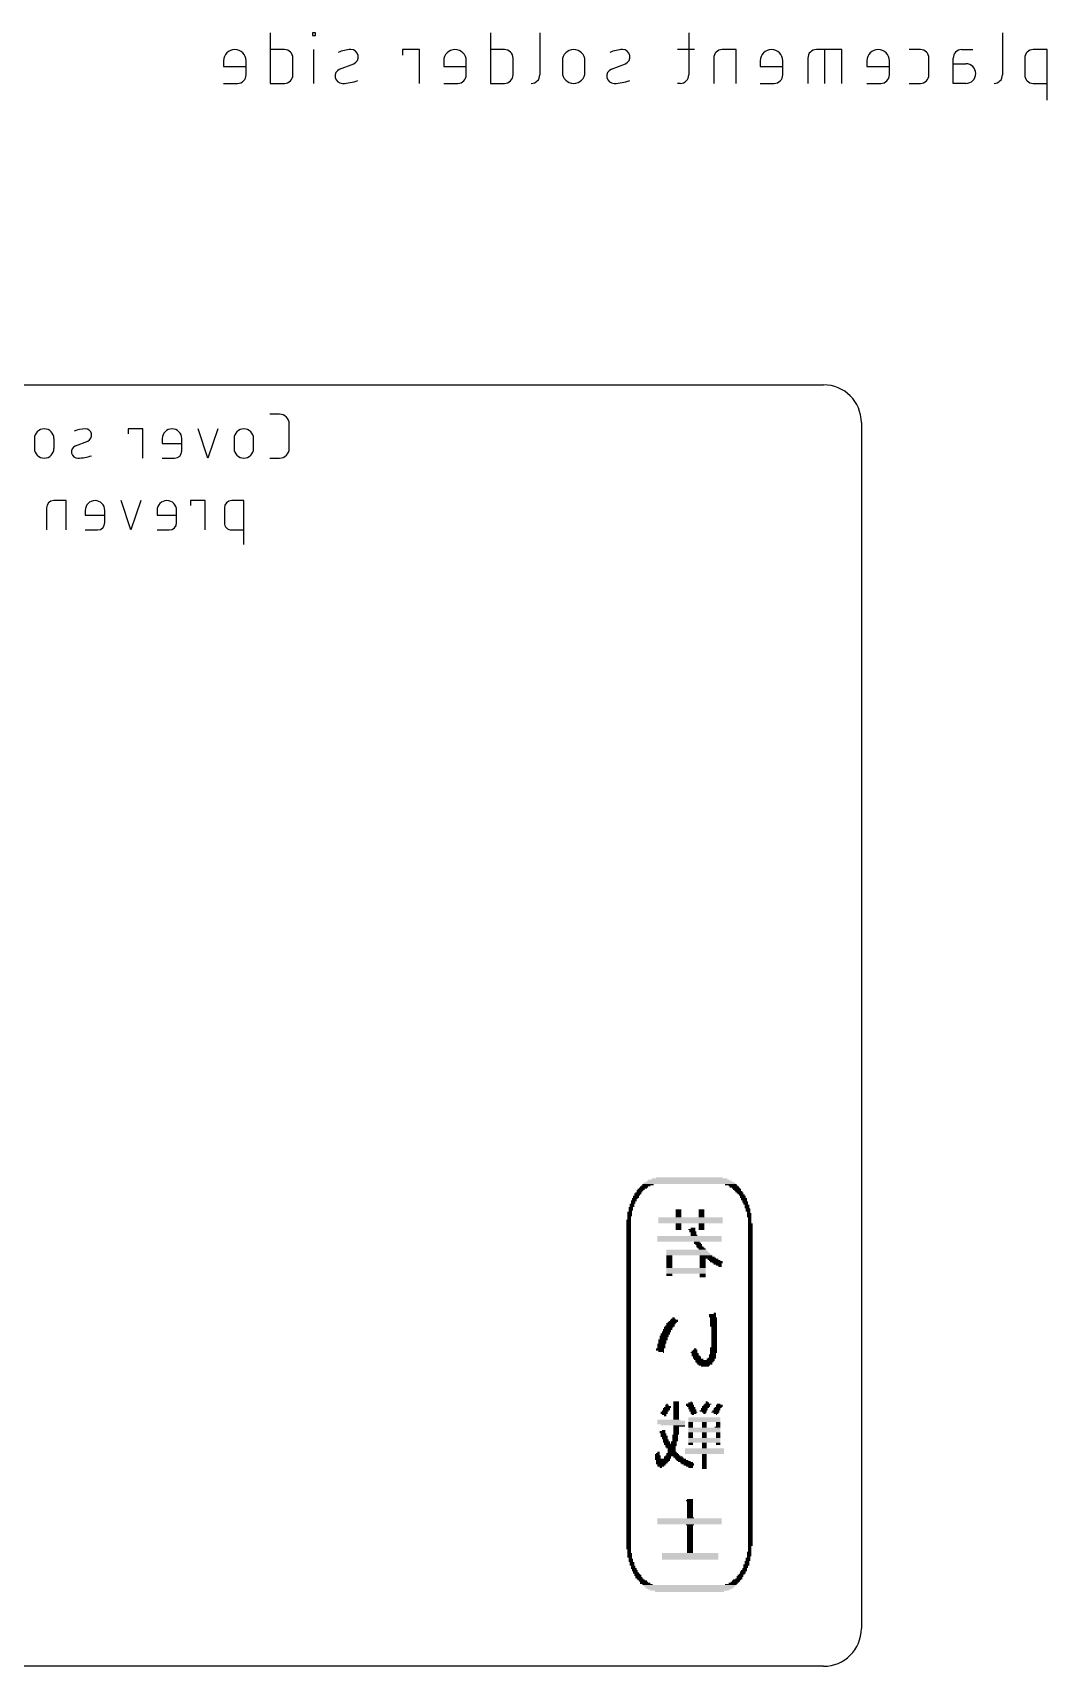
# Model space of a CAD drawing. Extents: x 0 to 52.9, y 0 to 43.3.
# Drawn here: x 26.02 to 52.93, y 0 to 43.35 of the extents above; entities that cross this region are included whole.
import ezdxf

# ---------------------------------------------------------------- set-up
doc = ezdxf.new("R2010")
doc.units = 0
doc.layers.add('20', color=30, linetype='CONTINUOUS')
doc.layers.add('22', color=253, linetype='CONTINUOUS')

# ---------------------------------------------------------------- blocks, each defined once
blk = doc.blocks.new('RECT')
blk.add_solid([(-0.5, -0.5), (0.5, -0.5), (-0.5, 0.5), (0.5, 0.5)])

msp = doc.modelspace()

# ---------------------------------------------------------------- linework, layer by layer
at = {"layer": '20'}
for p, q in [((1, 34), (47, 34)), ((48, 33), (48, 1)), ((47, 0), (1, 0))]:
    msp.add_line(p, q, dxfattribs=at)
for centre, start, end in [((47, 33), 0, 90), ((47, 1), 270, 0)]:
    msp.add_arc(centre, 1, start, end, dxfattribs=at)
at = {"layer": '22'}
for p, q in [((32.3216, 43.3451), (32.3216, 41.9989)), ((33.5165, 43.3451), (33.4417, 43.3451)), ((33.4417, 43.3451), (33.4417, 43.2703)), ((33.5165, 43.2703), (33.5165, 43.3451)), ((38.1621, 43.3451), (38.1621, 41.9989)), ((39.4699, 43.3451), (39.4699, 42.2233)), ((43.4231, 43.3451), (43.4231, 42.2233)), ((51.744, 43.3451), (51.744, 42.2233)), ((33.4417, 43.2703), (33.5165, 43.2703)), ((31.0811, 42.5972), (31.0811, 42.4476)), ((31.6794, 42.2233), (31.6794, 42.5972)), ((32.6956, 42.8964), (32.3216, 42.8964)), ((32.9199, 42.2233), (32.9199, 42.672)), ((33.4791, 41.9989), (33.4791, 42.8964)), ((34.1591, 42.3728), (34.533, 42.5224)), ((36.2781, 42.8964), (35.8294, 42.8964)), ((35.8294, 42.8964), (35.8294, 42.7468)), ((36.2781, 41.9989), (36.2781, 42.8964)), ((36.9215, 42.5972), (36.9215, 42.4476)), ((37.5198, 42.2233), (37.5198, 42.5972)), ((38.536, 42.8964), (38.1621, 42.8964)), ((38.7604, 42.2233), (38.7604, 42.672)), ((40.0699, 42.5972), (40.0699, 42.2981)), ((40.6682, 42.2981), (40.6682, 42.5972)), ((41.3684, 42.3728), (41.7423, 42.5224)), ((43.5727, 42.8964), (43.124, 42.8964)), ((44.0851, 42.672), (44.0851, 41.9989)), ((44.6835, 42.8964), (44.3095, 42.8964)), ((44.6835, 41.9989), (44.6835, 42.8964)), ((45.3171, 42.5972), (45.3171, 42.4476)), ((45.9154, 42.2233), (45.9154, 42.5972)), ((46.582, 42.672), (46.582, 41.9989)), ((47.4795, 42.8964), (46.8064, 42.8964)), ((47.0308, 41.9989), (47.0308, 42.8964)), ((47.4795, 41.9989), (47.4795, 42.8964)), ((48.1461, 42.5972), (48.1461, 42.4476)), ((48.7444, 42.2233), (48.7444, 42.5972)), ((49.5675, 42.8964), (49.2684, 42.8964)), ((49.7919, 42.2233), (49.7919, 42.672)), ((50.4361, 41.9989), (50.4361, 42.672)), ((50.4361, 42.5224), (50.7726, 42.5224)), ((50.6605, 42.8964), (50.9596, 42.8964)), ((52.3353, 42.672), (52.3353, 42.2233)), ((52.9336, 42.8964), (52.5597, 42.8964)), ((52.9336, 41.5502), (52.9336, 42.8964)), ((31.0811, 42.4476), (31.6794, 42.4476)), ((36.9215, 42.4476), (37.5198, 42.4476)), ((45.3171, 42.4476), (45.9154, 42.4476)), ((48.1461, 42.4476), (48.7444, 42.4476)), ((31.0811, 41.9989), (31.455, 41.9989)), ((32.3216, 41.9989), (32.6956, 41.9989)), ((36.9215, 41.9989), (37.2954, 41.9989)), ((38.1621, 41.9989), (38.536, 41.9989)), ((43.1988, 41.9989), (43.124, 41.9989)), ((45.3171, 41.9989), (45.6911, 41.9989)), ((48.1461, 41.9989), (48.52, 41.9989)), ((49.2684, 41.9989), (49.5675, 41.9989)), ((50.7726, 41.9989), (50.4361, 41.9989)), ((52.5597, 41.9989), (52.9336, 41.9989)), ((32.5642, 33.2234), (32.3045, 33.2234)), ((32.8238, 32.3147), (32.8238, 32.9638)), ((26.0641, 32.5743), (26.0641, 32.3147)), ((26.5834, 32.3147), (26.5834, 32.5743)), ((27.1521, 32.3796), (27.4766, 32.5094)), ((28.9389, 32.834), (28.5495, 32.834)), ((28.5495, 32.834), (28.5495, 32.7042)), ((28.9389, 32.0551), (28.9389, 32.834)), ((29.455, 32.5743), (29.455, 32.4445)), ((29.9743, 32.2498), (29.9743, 32.5743)), ((30.6671, 32.0551), (30.4075, 32.834)), ((30.9268, 32.834), (30.6671, 32.0551)), ((31.36, 32.5743), (31.36, 32.3147)), ((31.8793, 32.3147), (31.8793, 32.5743)), ((29.455, 32.4445), (29.9743, 32.4445)), ((29.455, 32.0551), (29.7795, 32.0551)), ((32.3045, 32.0551), (32.5642, 32.0551)), ((26.9034, 30.929), (26.5788, 30.929)), ((26.9034, 30.1501), (26.9034, 30.929)), ((28.6249, 30.1501), (28.3653, 30.929)), ((28.8846, 30.929), (28.6249, 30.1501)), ((30.5924, 30.929), (30.203, 30.929)), ((30.203, 30.929), (30.203, 30.7992)), ((30.5924, 30.1501), (30.5924, 30.929)), ((31.6219, 30.929), (31.2973, 30.929)), ((31.6219, 29.7606), (31.6219, 30.929)), ((26.3841, 30.7343), (26.3841, 30.1501)), ((27.4128, 30.6693), (27.4128, 30.5395)), ((27.4128, 30.5395), (27.9321, 30.5395)), ((27.9321, 30.3448), (27.9321, 30.6693)), ((29.3178, 30.6693), (29.3178, 30.5395)), ((29.3178, 30.5395), (29.8371, 30.5395)), ((29.8371, 30.3448), (29.8371, 30.6693)), ((31.1026, 30.7343), (31.1026, 30.3448)), ((27.4128, 30.1501), (27.7373, 30.1501)), ((29.3178, 30.1501), (29.6423, 30.1501)), ((31.2973, 30.1501), (31.6219, 30.1501))]:
    msp.add_line(p, q, dxfattribs=at)
for centre, radius, start, end in [((31.3802, 42.5972), 0.2992, 0, 180), ((32.6956, 42.672), 0.2244, 0, 90), ((34.4704, 42.0471), 0.8493, 90.819, 114.2391), ((34.461, 42.7025), 0.1939, 291.8014, 90.819), ((37.2206, 42.5972), 0.2992, 0, 180), ((38.536, 42.672), 0.2244, 0, 90), ((40.369, 42.5972), 0.2992, 0, 180), ((41.6797, 42.0471), 0.8493, 90.819, 114.2391), ((41.6703, 42.7025), 0.1939, 291.8014, 90.819), ((44.3095, 42.672), 0.2244, 90, 179.9992), ((45.6163, 42.5972), 0.2992, 0, 180), ((46.8064, 42.672), 0.2244, 90, 179.9992), ((48.4452, 42.5972), 0.2992, 0, 180), ((49.5675, 42.672), 0.2244, 0, 90), ((50.6605, 42.672), 0.2244, 89.9992, 180), ((50.7726, 42.2607), 0.2618, 270, 90), ((52.5597, 42.672), 0.2244, 90, 179.9992), ((31.455, 42.2233), 0.2244, 270, 0.0008), ((32.6956, 42.2233), 0.2244, 270, 0.0008), ((34.2311, 42.1928), 0.1939, 111.8014, 270.819), ((34.2157, 43.2672), 1.2684, 270.819, 289.7904), ((37.2954, 42.2233), 0.2244, 270, 0.0008), ((38.536, 42.2233), 0.2244, 270, 0.0008), ((39.2456, 42.2233), 0.2244, 270.0008, 0), ((40.369, 42.2981), 0.2992, 180, 0), ((41.4404, 42.1928), 0.1939, 111.8014, 270.819), ((41.425, 43.2672), 1.2684, 270.819, 289.7904), ((43.1988, 42.2233), 0.2244, 269.9992, 360), ((45.6911, 42.2233), 0.2244, 270, 0.0008), ((48.52, 42.2233), 0.2244, 270, 0.0008), ((49.5675, 42.2233), 0.2244, 270, 0.0008), ((51.5196, 42.2233), 0.2244, 270.0008, 0), ((52.5597, 42.2233), 0.2244, 180, 270), ((32.5642, 32.9638), 0.2596, 0, 90), ((26.3237, 32.5743), 0.2596, 0, 180), ((27.4222, 32.0969), 0.7371, 90.8181, 114.2388), ((27.4141, 32.6657), 0.1683, 291.8011, 90.8182), ((29.7146, 32.5743), 0.2596, 0, 180), ((31.6196, 32.5743), 0.2596, 0, 180), ((26.3237, 32.3147), 0.2596, 180, 0), ((27.2146, 32.2233), 0.1683, 111.8011, 270.8182), ((27.2012, 33.1558), 1.1008, 270.8181, 289.791), ((29.7795, 32.2498), 0.1947, 270, 0), ((31.6196, 32.3147), 0.2596, 180, 0), ((32.5642, 32.3147), 0.2596, 270, 0), ((26.5788, 30.7342), 0.1947, 90, 179.9982), ((27.6724, 30.6693), 0.2596, 0, 180), ((29.5774, 30.6693), 0.2596, 0, 180), ((31.2973, 30.7342), 0.1947, 90, 179.9982), ((27.7373, 30.3448), 0.1947, 270, 0), ((29.6423, 30.3448), 0.1947, 270, 0), ((31.2973, 30.3448), 0.1947, 180, 270.0009)]:
    msp.add_arc(centre, radius, start, end, dxfattribs=at)

# ---------------------------------------------------------------- block references
at = {"layer": '22', "yscale": 0.0305, "rotation": 180}
for p, xscale in [((42.0837, 12.5648), 0.1524), ((42.1294, 12.6258), 0.1829), ((42.1142, 12.5953), 0.1524), ((42.1599, 12.6563), 0.1829), ((42.2056, 12.6867), 0.2134), ((42.2361, 12.7172), 0.2134), ((42.2818, 12.7477), 0.2438), ((42.3428, 12.7782), 0.3048), ((43.44, 12.8087), 2.4384), ((43.44, 12.8391), 2.3774), ((43.44, 12.8696), 2.2555), ((43.4248, 12.9001), 2.1641), ((43.44, 12.9306), 2.0117), ((43.44, 12.9611), 1.7678), ((44.5373, 12.7782), 0.3048), ((44.5983, 12.7477), 0.2438), ((44.6288, 12.7172), 0.2438), ((44.6745, 12.6867), 0.2134), ((44.705, 12.6563), 0.2134), ((44.7202, 12.6258), 0.1829), ((44.7507, 12.5953), 0.1829), ((44.7812, 12.5648), 0.1829), ((41.8856, 12.1686), 0.1219), ((41.8856, 12.1381), 0.1219), ((41.916, 12.26), 0.1219), ((41.916, 12.2295), 0.1219), ((41.916, 12.199), 0.1219), ((41.9618, 12.3514), 0.1524), ((41.9465, 12.321), 0.1219), ((41.9465, 12.2905), 0.1219), ((41.9922, 12.4124), 0.1524), ((41.977, 12.3819), 0.1219), ((42.0227, 12.4734), 0.1524), ((42.0227, 12.4429), 0.1524), ((42.0684, 12.5343), 0.1829), ((42.0532, 12.5038), 0.1524), ((44.7964, 12.5343), 0.1524), ((44.8269, 12.5038), 0.1524), ((44.8574, 12.4734), 0.1524), ((44.8574, 12.4429), 0.1524), ((44.8879, 12.4124), 0.1524), ((44.8879, 12.3819), 0.1524), ((44.9183, 12.321), 0.1524), ((44.9031, 12.3514), 0.1219), ((44.9336, 12.2905), 0.1219), ((44.9336, 12.26), 0.1219), ((44.9641, 12.2295), 0.1219), ((44.9641, 12.199), 0.1219), ((44.9641, 12.1686), 0.1219), ((44.9945, 12.1381), 0.1219), ((41.8246, 11.8333), 0.1219), ((41.8246, 11.8028), 0.1219), ((41.8246, 11.7723), 0.1219), ((41.8246, 11.7419), 0.1219), ((41.8246, 11.7114), 0.1219), ((41.8551, 12.0467), 0.1219), ((41.8551, 12.0162), 0.1219), ((41.8551, 11.9857), 0.1219), ((41.8551, 11.9552), 0.1219), ((41.8399, 11.9247), 0.0914), ((41.8399, 11.8943), 0.0914), ((41.8399, 11.8638), 0.0914), ((41.8856, 12.1076), 0.1219), ((41.8703, 12.0771), 0.0914), ((43.4705, 11.8943), 1.7069), ((43.4705, 11.8638), 1.7069), ((43.4705, 11.8333), 1.7069), ((43.4705, 11.8028), 1.7069), ((43.4705, 11.7723), 1.7069), ((43.1505, 12.1076), 0.1524), ((43.1505, 12.0771), 0.1524), ((43.1505, 12.0467), 0.1524), ((43.1505, 12.0162), 0.1524), ((43.1505, 11.9857), 0.1524), ((43.1505, 11.9552), 0.1524), ((43.1505, 11.9247), 0.1524), ((43.1505, 11.7419), 0.1524), ((43.1505, 11.7114), 0.1524), ((43.7601, 12.1076), 0.1524), ((43.7601, 12.0771), 0.1524), ((43.7601, 12.0467), 0.1524), ((43.7601, 12.0162), 0.1524), ((43.7601, 11.9857), 0.1524), ((43.7601, 11.9552), 0.1524), ((43.7601, 11.9247), 0.1524), ((43.7601, 11.7419), 0.1524), ((43.7601, 11.7114), 0.1524), ((44.9945, 12.1076), 0.1219), ((44.9945, 12.0771), 0.1219), ((45.0098, 12.0467), 0.0914), ((45.025, 12.0162), 0.1219), ((45.025, 11.9857), 0.1219), ((45.025, 11.9552), 0.1219), ((45.025, 11.9247), 0.1219), ((45.0403, 11.8943), 0.0914), ((45.0403, 11.8638), 0.0914), ((45.0403, 11.8333), 0.0914), ((45.0403, 11.8028), 0.0914), ((45.0403, 11.7723), 0.0914), ((45.0555, 11.7419), 0.1219), ((45.0555, 11.7114), 0.1219), ((41.8246, 11.6809), 0.1219), ((41.8246, 11.6504), 0.1219), ((41.8246, 11.6199), 0.1219), ((41.8246, 11.5895), 0.1219), ((41.8246, 11.559), 0.1219), ((41.8246, 11.5285), 0.1219), ((41.8246, 11.498), 0.1219), ((41.8246, 11.4675), 0.1219), ((41.8246, 11.4371), 0.1219), ((41.8246, 11.4066), 0.1219), ((41.8246, 11.3761), 0.1219), ((41.8246, 11.3456), 0.1219), ((41.8246, 11.3151), 0.1219), ((41.8246, 11.2847), 0.1219), ((43.44, 11.4066), 1.7069), ((43.44, 11.3761), 1.7069), ((43.44, 11.3456), 1.7069), ((43.44, 11.3151), 1.7069), ((43.44, 11.2847), 1.7069), ((43.1505, 11.6809), 0.1524), ((43.1505, 11.6504), 0.1524), ((43.1505, 11.6199), 0.1524), ((43.1505, 11.5895), 0.1524), ((43.501, 11.5895), 0.1829), ((43.5162, 11.559), 0.1524), ((43.5315, 11.5285), 0.1829), ((43.5467, 11.498), 0.1524), ((43.5467, 11.4675), 0.1524), ((43.562, 11.4371), 0.1829), ((43.5315, 11.6199), 0.1219), ((43.7601, 11.6809), 0.1524), ((43.7601, 11.6504), 0.1524), ((43.7601, 11.6199), 0.1524), ((43.7601, 11.5895), 0.1524), ((45.0555, 11.6809), 0.1219), ((45.0555, 11.6504), 0.1219), ((45.0555, 11.6199), 0.1219), ((45.0555, 11.5895), 0.1219), ((45.0555, 11.559), 0.1219), ((45.0555, 11.5285), 0.1219), ((45.0555, 11.498), 0.1219), ((45.0555, 11.4675), 0.1219), ((45.0555, 11.4371), 0.1219), ((45.0555, 11.4066), 0.1219), ((45.0555, 11.3761), 0.1219), ((45.0555, 11.3456), 0.1219), ((45.0555, 11.3151), 0.1219), ((45.0555, 11.2847), 0.1219), ((41.8246, 11.2542), 0.1219), ((41.8246, 11.2237), 0.1219), ((41.8246, 11.1932), 0.1219), ((41.8246, 11.1627), 0.1219), ((41.8246, 11.1323), 0.1219), ((41.8246, 11.1018), 0.1219), ((41.8246, 11.0713), 0.1219), ((41.8246, 11.0408), 0.1219), ((41.8246, 11.0103), 0.1219), ((41.8246, 10.9799), 0.1219), ((41.8246, 10.9494), 0.1219), ((41.8246, 10.9189), 0.1219), ((41.8246, 10.8884), 0.1219), ((41.8246, 10.8579), 0.1219), ((41.8246, 10.8275), 0.1219), ((43.3638, 11.0408), 1.0668), ((43.3791, 11.0103), 1.0973), ((43.3943, 10.9799), 1.1278), ((43.4248, 10.9189), 1.1887), ((42.9066, 10.8884), 0.1524), ((42.9066, 10.8579), 0.1524), ((42.9066, 10.8275), 0.1524), ((43.4096, 10.9494), 1.1582), ((43.6534, 11.2237), 0.1829), ((43.6382, 11.2542), 0.1524), ((43.6839, 11.1932), 0.1829), ((43.6991, 11.1627), 0.1524), ((43.7144, 11.1323), 0.1829), ((43.7448, 11.1018), 0.1829), ((43.7753, 11.0713), 0.1829), ((43.882, 10.8884), 0.3353), ((43.9125, 10.8579), 0.3962), ((43.9277, 10.8275), 0.4267), ((45.0555, 11.2542), 0.1219), ((45.0555, 11.2237), 0.1219), ((45.0555, 11.1932), 0.1219), ((45.0555, 11.1627), 0.1219), ((45.0555, 11.1323), 0.1219), ((45.0555, 11.1018), 0.1219), ((45.0555, 11.0713), 0.1219), ((45.0555, 11.0408), 0.1219), ((45.0555, 11.0103), 0.1219), ((45.0555, 10.9799), 0.1219), ((45.0555, 10.9494), 0.1219), ((45.0555, 10.9189), 0.1219), ((45.0555, 10.8884), 0.1219), ((45.0555, 10.8579), 0.1219), ((45.0555, 10.8275), 0.1219), ((41.8246, 10.797), 0.1219), ((41.8246, 10.7665), 0.1219), ((41.8246, 10.736), 0.1219), ((41.8246, 10.7055), 0.1219), ((41.8246, 10.6751), 0.1219), ((41.8246, 10.6446), 0.1219), ((41.8246, 10.6141), 0.1219), ((41.8246, 10.5836), 0.1219), ((41.8246, 10.5531), 0.1219), ((41.8246, 10.5227), 0.1219), ((41.8246, 10.4922), 0.1219), ((41.8246, 10.4617), 0.1219), ((41.8246, 10.4312), 0.1219), ((41.8246, 10.4007), 0.1219), ((42.9066, 10.797), 0.1524), ((42.9066, 10.7665), 0.1524), ((42.9066, 10.736), 0.1524), ((42.9066, 10.7055), 0.1524), ((42.9066, 10.6751), 0.1524), ((42.9066, 10.6446), 0.1524), ((42.9066, 10.6141), 0.1524), ((42.9066, 10.5836), 0.1524), ((43.3486, 10.5531), 1.0363), ((43.3486, 10.5227), 1.0363), ((43.3486, 10.4922), 1.0363), ((43.3486, 10.4617), 1.0363), ((43.3486, 10.4312), 1.0363), ((42.9066, 10.4007), 0.1524), ((43.7906, 10.797), 0.1524), ((43.7906, 10.7665), 0.1524), ((43.7906, 10.736), 0.1524), ((43.7906, 10.7055), 0.1524), ((43.7906, 10.6751), 0.1524), ((43.7906, 10.6446), 0.1524), ((43.7906, 10.6141), 0.1524), ((43.7906, 10.5836), 0.1524), ((43.7906, 10.4007), 0.1524), ((44.0649, 10.797), 0.2743), ((44.1106, 10.7665), 0.3048), ((44.1563, 10.736), 0.3353), ((44.1868, 10.7055), 0.2743), ((44.1868, 10.6751), 0.2134), ((44.2173, 10.6446), 0.1524), ((44.2478, 10.6141), 0.0914), ((45.0555, 10.797), 0.1219), ((45.0555, 10.7665), 0.1219), ((45.0555, 10.736), 0.1219), ((45.0555, 10.7055), 0.1219), ((45.0555, 10.6751), 0.1219), ((45.0555, 10.6446), 0.1219), ((45.0555, 10.6141), 0.1219), ((45.0555, 10.5836), 0.1219), ((45.0555, 10.5531), 0.1219), ((45.0555, 10.5227), 0.1219), ((45.0555, 10.4922), 0.1219), ((45.0555, 10.4617), 0.1219), ((45.0555, 10.4312), 0.1219), ((45.0555, 10.4007), 0.1219), ((41.8246, 10.3703), 0.1219), ((41.8246, 10.3398), 0.1219), ((41.8246, 10.3093), 0.1219), ((41.8246, 10.2788), 0.1219), ((41.8246, 10.2483), 0.1219), ((41.8246, 10.2179), 0.1219), ((41.8246, 10.1874), 0.1219), ((41.8246, 10.1569), 0.1219), ((41.8246, 10.1264), 0.1219), ((41.8246, 10.0959), 0.1219), ((41.8246, 10.0655), 0.1219), ((41.8246, 10.035), 0.1219), ((41.8246, 10.0045), 0.1219), ((41.8246, 9.974), 0.1219), ((42.9066, 10.3703), 0.1524), ((43.7906, 10.3703), 0.1524), ((43.7906, 10.3398), 0.1524), ((45.0555, 10.3703), 0.1219), ((45.0555, 10.3398), 0.1219), ((45.0555, 10.3093), 0.1219), ((45.0555, 10.2788), 0.1219), ((45.0555, 10.2483), 0.1219), ((45.0555, 10.2179), 0.1219), ((45.0555, 10.1874), 0.1219), ((45.0555, 10.1569), 0.1219), ((45.0555, 10.1264), 0.1219), ((45.0555, 10.0959), 0.1219), ((45.0555, 10.0655), 0.1219), ((45.0555, 10.035), 0.1219), ((45.0555, 10.0045), 0.1219), ((45.0555, 9.974), 0.1219), ((41.8246, 9.9435), 0.1219), ((41.8246, 9.9131), 0.1219), ((41.8246, 9.8826), 0.1219), ((41.8246, 9.8521), 0.1219), ((41.8246, 9.8216), 0.1219), ((41.8246, 9.7911), 0.1219), ((41.8246, 9.7607), 0.1219), ((41.8246, 9.7302), 0.1219), ((41.8246, 9.6997), 0.1219), ((41.8246, 9.6692), 0.1219), ((41.8246, 9.6387), 0.1219), ((41.8246, 9.6082), 0.1219), ((41.8246, 9.5778), 0.1219), ((41.8246, 9.5473), 0.1219), ((45.0555, 9.9435), 0.1219), ((45.0555, 9.9131), 0.1219), ((45.0555, 9.8826), 0.1219), ((45.0555, 9.8521), 0.1219), ((45.0555, 9.8216), 0.1219), ((45.0555, 9.7911), 0.1219), ((45.0555, 9.7607), 0.1219), ((45.0555, 9.7302), 0.1219), ((45.0555, 9.6997), 0.1219), ((45.0555, 9.6692), 0.1219), ((45.0555, 9.6387), 0.1219), ((45.0555, 9.6082), 0.1219), ((45.0555, 9.5778), 0.1219), ((45.0555, 9.5473), 0.1219), ((41.8246, 9.5168), 0.1219), ((41.8246, 9.4863), 0.1219), ((41.8246, 9.4558), 0.1219), ((41.8246, 9.4254), 0.1219), ((41.8246, 9.3949), 0.1219), ((41.8246, 9.3644), 0.1219), ((41.8246, 9.3339), 0.1219), ((41.8246, 9.3034), 0.1219), ((41.8246, 9.273), 0.1219), ((41.8246, 9.2425), 0.1219), ((41.8246, 9.212), 0.1219), ((41.8246, 9.1815), 0.1219), ((41.8246, 9.151), 0.1219), ((41.8246, 9.1206), 0.1219), ((41.8246, 9.0901), 0.1219), ((42.9524, 9.0901), 0.2438), ((42.9828, 9.1206), 0.2438), ((43.0133, 9.151), 0.2438), ((43.0286, 9.1815), 0.2134), ((43.0133, 9.212), 0.1219), ((43.0133, 9.2425), 0.061), ((44.0496, 9.3339), 0.1829), ((44.0496, 9.3034), 0.1829), ((44.0496, 9.273), 0.1829), ((44.0801, 9.2425), 0.1829), ((44.0801, 9.212), 0.1829), ((44.0801, 9.1815), 0.1829), ((44.0801, 9.151), 0.1829), ((44.0801, 9.1206), 0.1829), ((44.0801, 9.0901), 0.1829), ((44.1106, 9.3644), 0.061), ((45.0555, 9.5168), 0.1219), ((45.0555, 9.4863), 0.1219), ((45.0555, 9.4558), 0.1219), ((45.0555, 9.4254), 0.1219), ((45.0555, 9.3949), 0.1219), ((45.0555, 9.3644), 0.1219), ((45.0555, 9.3339), 0.1219), ((45.0555, 9.3034), 0.1219), ((45.0555, 9.273), 0.1219), ((45.0555, 9.2425), 0.1219), ((45.0555, 9.212), 0.1219), ((45.0555, 9.1815), 0.1219), ((45.0555, 9.151), 0.1219), ((45.0555, 9.1206), 0.1219), ((45.0555, 9.0901), 0.1219), ((41.8246, 9.0596), 0.1219), ((41.8246, 9.0291), 0.1219), ((41.8246, 8.9986), 0.1219), ((41.8246, 8.9682), 0.1219), ((41.8246, 8.9377), 0.1219), ((41.8246, 8.9072), 0.1219), ((41.8246, 8.8767), 0.1219), ((41.8246, 8.8463), 0.1219), ((41.8246, 8.8158), 0.1219), ((41.8246, 8.7853), 0.1219), ((41.8246, 8.7548), 0.1219), ((41.8246, 8.7243), 0.1219), ((41.8246, 8.6939), 0.1219), ((41.8246, 8.6634), 0.1219), ((42.739, 8.6634), 0.2438), ((42.7542, 8.7243), 0.2134), ((42.7542, 8.6939), 0.2134), ((42.7695, 8.7548), 0.2438), ((42.7847, 8.7853), 0.2134), ((42.8, 8.8158), 0.2438), ((42.8304, 8.8767), 0.2438), ((42.8152, 8.8463), 0.2134), ((42.8609, 8.9377), 0.2438), ((42.8457, 8.9072), 0.2134), ((42.8914, 8.9986), 0.2438), ((42.8762, 8.9682), 0.2134), ((42.9219, 9.0291), 0.2438), ((42.9371, 9.0596), 0.2134), ((44.0801, 9.0596), 0.1829), ((44.0801, 9.0291), 0.1829), ((44.0954, 8.9986), 0.1524), ((44.0954, 8.9682), 0.1524), ((44.0954, 8.9377), 0.1524), ((44.0954, 8.9072), 0.1524), ((44.0954, 8.8767), 0.1524), ((44.0954, 8.8463), 0.1524), ((44.0954, 8.8158), 0.1524), ((44.0954, 8.7853), 0.1524), ((44.0954, 8.7548), 0.1524), ((44.0954, 8.7243), 0.1524), ((44.0954, 8.6939), 0.1524), ((44.0954, 8.6634), 0.1524), ((45.0555, 9.0596), 0.1219), ((45.0555, 9.0291), 0.1219), ((45.0555, 8.9986), 0.1219), ((45.0555, 8.9682), 0.1219), ((45.0555, 8.9377), 0.1219), ((45.0555, 8.9072), 0.1219), ((45.0555, 8.8767), 0.1219), ((45.0555, 8.8463), 0.1219), ((45.0555, 8.8158), 0.1219), ((45.0555, 8.7853), 0.1219), ((45.0555, 8.7548), 0.1219), ((45.0555, 8.7243), 0.1219), ((45.0555, 8.6939), 0.1219), ((45.0555, 8.6634), 0.1219), ((41.8246, 8.6329), 0.1219), ((41.8246, 8.6024), 0.1219), ((41.8246, 8.5719), 0.1219), ((41.8246, 8.5415), 0.1219), ((41.8246, 8.511), 0.1219), ((41.8246, 8.4805), 0.1219), ((41.8246, 8.45), 0.1219), ((41.8246, 8.4195), 0.1219), ((41.8246, 8.3891), 0.1219), ((41.8246, 8.3586), 0.1219), ((41.8246, 8.3281), 0.1219), ((41.8246, 8.2976), 0.1219), ((41.8246, 8.2671), 0.1219), ((41.8246, 8.2367), 0.1219), ((42.6628, 8.4195), 0.2134), ((42.6628, 8.3891), 0.2134), ((42.6933, 8.5415), 0.2134), ((42.6933, 8.511), 0.2134), ((42.6933, 8.4805), 0.2134), ((42.6933, 8.45), 0.2134), ((42.7238, 8.6329), 0.2134), ((42.7238, 8.6024), 0.2134), ((42.7238, 8.5719), 0.2134), ((42.6933, 8.3586), 0.1524), ((42.7542, 8.3281), 0.0305), ((43.562, 8.3281), 0.1829), ((43.5924, 8.2976), 0.1829), ((43.5924, 8.2671), 0.1829), ((43.5772, 8.3586), 0.1524), ((43.6077, 8.2367), 0.2134), ((43.5924, 8.3891), 0.1219), ((43.5924, 8.4195), 0.061), ((44.0496, 8.2671), 0.1829), ((44.0496, 8.2367), 0.1829), ((44.0801, 8.45), 0.1829), ((44.0801, 8.4195), 0.1829), ((44.0801, 8.3891), 0.1829), ((44.0801, 8.3586), 0.1829), ((44.0801, 8.3281), 0.1829), ((44.0649, 8.2976), 0.1524), ((44.0954, 8.6329), 0.1524), ((44.0954, 8.6024), 0.1524), ((44.0954, 8.5719), 0.1524), ((44.0954, 8.5415), 0.1524), ((44.0954, 8.511), 0.1524), ((44.0954, 8.4805), 0.1524), ((45.0555, 8.6329), 0.1219), ((45.0555, 8.6024), 0.1219), ((45.0555, 8.5719), 0.1219), ((45.0555, 8.5415), 0.1219), ((45.0555, 8.511), 0.1219), ((45.0555, 8.4805), 0.1219), ((45.0555, 8.45), 0.1219), ((45.0555, 8.4195), 0.1219), ((45.0555, 8.3891), 0.1219), ((45.0555, 8.3586), 0.1219), ((45.0555, 8.3281), 0.1219), ((45.0555, 8.2976), 0.1219), ((45.0555, 8.2671), 0.1219), ((45.0555, 8.2367), 0.1219), ((41.8246, 8.2062), 0.1219), ((41.8246, 8.1757), 0.1219), ((41.8246, 8.1452), 0.1219), ((41.8246, 8.1147), 0.1219), ((41.8246, 8.0843), 0.1219), ((41.8246, 8.0538), 0.1219), ((41.8246, 8.0233), 0.1219), ((41.8246, 7.9928), 0.1219), ((41.8246, 7.9623), 0.1219), ((41.8246, 7.9319), 0.1219), ((41.8246, 7.9014), 0.1219), ((41.8246, 7.8709), 0.1219), ((41.8246, 7.8404), 0.1219), ((41.8246, 7.8099), 0.1219), ((43.6382, 8.2062), 0.2134), ((43.6382, 8.1757), 0.2134), ((43.6839, 8.1452), 0.2438), ((43.8515, 8.1147), 0.5182), ((43.8363, 8.0843), 0.4877), ((43.8363, 8.0538), 0.4267), ((43.8515, 8.0233), 0.3962), ((43.8363, 7.9928), 0.3048), ((43.8515, 7.9623), 0.2134), ((44.0039, 8.1452), 0.2134), ((44.0344, 8.1757), 0.2134), ((44.0496, 8.2062), 0.1829), ((45.0555, 8.2062), 0.1219), ((45.0555, 8.1757), 0.1219), ((45.0555, 8.1452), 0.1219), ((45.0555, 8.1147), 0.1219), ((45.0555, 8.0843), 0.1219), ((45.0555, 8.0538), 0.1219), ((45.0555, 8.0233), 0.1219), ((45.0555, 7.9928), 0.1219), ((45.0555, 7.9623), 0.1219), ((45.0555, 7.9319), 0.1219), ((45.0555, 7.9014), 0.1219), ((45.0555, 7.8709), 0.1219), ((45.0555, 7.8404), 0.1219), ((45.0555, 7.8099), 0.1219), ((41.8246, 7.7795), 0.1219), ((41.8246, 7.749), 0.1219), ((41.8246, 7.7185), 0.1219), ((41.8246, 7.688), 0.1219), ((41.8246, 7.6575), 0.1219), ((41.8246, 7.6271), 0.1219), ((41.8246, 7.5966), 0.1219), ((41.8246, 7.5661), 0.1219), ((41.8246, 7.5356), 0.1219), ((41.8246, 7.5051), 0.1219), ((41.8246, 7.4747), 0.1219), ((41.8246, 7.4442), 0.1219), ((41.8246, 7.4137), 0.1219), ((41.8246, 7.3832), 0.1219), ((45.0555, 7.7795), 0.1219), ((45.0555, 7.749), 0.1219), ((45.0555, 7.7185), 0.1219), ((45.0555, 7.688), 0.1219), ((45.0555, 7.6575), 0.1219), ((45.0555, 7.6271), 0.1219), ((45.0555, 7.5966), 0.1219), ((45.0555, 7.5661), 0.1219), ((45.0555, 7.5356), 0.1219), ((45.0555, 7.5051), 0.1219), ((45.0555, 7.4747), 0.1219), ((45.0555, 7.4442), 0.1219), ((45.0555, 7.4137), 0.1219), ((45.0555, 7.3832), 0.1219), ((41.8246, 7.3527), 0.1219), ((41.8246, 7.3223), 0.1219), ((41.8246, 7.2918), 0.1219), ((41.8246, 7.2613), 0.1219), ((41.8246, 7.2308), 0.1219), ((41.8246, 7.2003), 0.1219), ((41.8246, 7.1699), 0.1219), ((41.8246, 7.1394), 0.1219), ((41.8246, 7.1089), 0.1219), ((41.8246, 7.0784), 0.1219), ((41.8246, 7.0479), 0.1219), ((41.8246, 7.0175), 0.1219), ((41.8246, 6.987), 0.1219), ((41.8246, 6.9565), 0.1219), ((41.8246, 6.926), 0.1219), ((42.8457, 6.926), 0.0914), ((42.8457, 6.9565), 0.0305), ((43.0895, 7.0175), 0.1524), ((43.0895, 6.987), 0.1524), ((43.0895, 6.9565), 0.1524), ((43.0895, 6.926), 0.1524), ((43.44, 6.9565), 0.1829), ((43.4553, 6.926), 0.2134), ((43.4705, 6.987), 0.1219), ((43.4858, 7.0175), 0.0305), ((43.8972, 6.926), 0.1829), ((43.9277, 6.9565), 0.1829), ((43.8972, 7.0175), 0.061), ((43.9125, 6.987), 0.0914), ((44.2325, 6.926), 0.1829), ((44.2173, 6.9565), 0.0914), ((45.0555, 7.3527), 0.1219), ((45.0555, 7.3223), 0.1219), ((45.0555, 7.2918), 0.1219), ((45.0555, 7.2613), 0.1219), ((45.0555, 7.2308), 0.1219), ((45.0555, 7.2003), 0.1219), ((45.0555, 7.1699), 0.1219), ((45.0555, 7.1394), 0.1219), ((45.0555, 7.1089), 0.1219), ((45.0555, 7.0784), 0.1219), ((45.0555, 7.0479), 0.1219), ((45.0555, 7.0175), 0.1219), ((45.0555, 6.987), 0.1219), ((45.0555, 6.9565), 0.1219), ((45.0555, 6.926), 0.1219), ((41.8246, 6.8955), 0.1219), ((41.8246, 6.8651), 0.1219), ((41.8246, 6.8346), 0.1219), ((41.8246, 6.8041), 0.1219), ((41.8246, 6.7736), 0.1219), ((41.8246, 6.7431), 0.1219), ((41.8246, 6.7127), 0.1219), ((41.8246, 6.6822), 0.1219), ((41.8246, 6.6517), 0.1219), ((41.8246, 6.6212), 0.1219), ((41.8246, 6.5907), 0.1219), ((41.8246, 6.5602), 0.1219), ((41.8246, 6.5298), 0.1219), ((41.8246, 6.4993), 0.1219), ((42.8914, 6.5298), 0.6096), ((42.9524, 6.4993), 0.7315), ((42.7695, 6.7431), 0.1829), ((42.7695, 6.7127), 0.1829), ((42.8, 6.7736), 0.1829), ((42.7695, 6.6822), 0.1219), ((42.8304, 6.8346), 0.1829), ((42.8304, 6.8041), 0.1829), ((42.8609, 6.8651), 0.1829), ((42.8, 6.6517), 0.061), ((42.8762, 6.8955), 0.1524), ((43.0895, 6.8955), 0.1524), ((43.0895, 6.8651), 0.1524), ((43.0895, 6.8346), 0.1524), ((43.0895, 6.8041), 0.1524), ((43.0895, 6.7736), 0.1524), ((43.0895, 6.7431), 0.1524), ((43.0895, 6.7127), 0.1524), ((43.0895, 6.6822), 0.1524), ((43.0895, 6.6517), 0.1524), ((43.0895, 6.6212), 0.1524), ((43.0895, 6.5907), 0.1524), ((43.0895, 6.5602), 0.1524), ((43.4705, 6.8955), 0.1829), ((43.501, 6.8651), 0.1829), ((43.501, 6.8346), 0.1829), ((43.8363, 6.5907), 0.8534), ((43.8363, 6.5602), 0.8534), ((43.8363, 6.5298), 0.8534), ((43.8363, 6.4993), 0.8534), ((43.5315, 6.8041), 0.1829), ((43.5315, 6.7736), 0.1829), ((43.562, 6.7431), 0.1829), ((43.5467, 6.7127), 0.1524), ((43.5315, 6.6822), 0.061), ((43.8058, 6.7736), 0.1829), ((43.8363, 6.8346), 0.1829), ((43.8363, 6.8041), 0.1829), ((43.882, 6.8955), 0.2134), ((43.8668, 6.8651), 0.1829), ((43.8363, 6.7431), 0.1219), ((43.8363, 6.7127), 0.061), ((44.1258, 6.7431), 0.2134), ((44.1411, 6.7736), 0.1829), ((44.1716, 6.8346), 0.1829), ((44.1716, 6.8041), 0.1829), ((44.1411, 6.7127), 0.1219), ((44.202, 6.8651), 0.1829), ((44.2325, 6.8955), 0.1829), ((44.1563, 6.6822), 0.0305), ((45.0555, 6.8955), 0.1219), ((45.0555, 6.8651), 0.1219), ((45.0555, 6.8346), 0.1219), ((45.0555, 6.8041), 0.1219), ((45.0555, 6.7736), 0.1219), ((45.0555, 6.7431), 0.1219), ((45.0555, 6.7127), 0.1219), ((45.0555, 6.6822), 0.1219), ((45.0555, 6.6517), 0.1219), ((45.0555, 6.6212), 0.1219), ((45.0555, 6.5907), 0.1219), ((45.0555, 6.5602), 0.1219), ((45.0555, 6.5298), 0.1219), ((45.0555, 6.4993), 0.1219), ((41.8246, 6.4688), 0.1219), ((41.8246, 6.4383), 0.1219), ((41.8246, 6.4079), 0.1219), ((41.8246, 6.3774), 0.1219), ((41.8246, 6.3469), 0.1219), ((41.8246, 6.3164), 0.1219), ((41.8246, 6.2859), 0.1219), ((41.8246, 6.2555), 0.1219), ((41.8246, 6.225), 0.1219), ((41.8246, 6.1945), 0.1219), ((41.8246, 6.164), 0.1219), ((41.8246, 6.1335), 0.1219), ((41.8246, 6.1031), 0.1219), ((41.8246, 6.0726), 0.1219), ((42.9524, 6.4688), 0.7315), ((42.9524, 6.4383), 0.7315), ((42.7238, 6.225), 0.1524), ((42.7238, 6.1945), 0.1524), ((42.9981, 6.4079), 0.6401), ((42.7542, 6.164), 0.1524), ((42.7542, 6.1335), 0.1524), ((42.7695, 6.1031), 0.1829), ((42.7542, 6.2555), 0.0914), ((42.7847, 6.0726), 0.1524), ((43.059, 6.1335), 0.1524), ((43.059, 6.1031), 0.1524), ((43.059, 6.0726), 0.1524), ((43.1657, 6.3774), 0.3048), ((43.0895, 6.3469), 0.1524), ((43.0895, 6.3164), 0.1524), ((43.0895, 6.2859), 0.1524), ((43.0895, 6.2555), 0.1524), ((43.0895, 6.225), 0.1524), ((43.0895, 6.1945), 0.1524), ((43.0895, 6.164), 0.1524), ((43.4705, 6.4688), 0.1219), ((43.4705, 6.4383), 0.1219), ((43.4705, 6.4079), 0.1219), ((43.4705, 6.3774), 0.1219), ((43.4705, 6.3469), 0.1219), ((43.8363, 6.3164), 0.8534), ((43.8363, 6.2859), 0.8534), ((43.8363, 6.2555), 0.8534), ((43.8363, 6.225), 0.8534), ((43.4705, 6.1945), 0.1219), ((43.4705, 6.164), 0.1219), ((43.4705, 6.1335), 0.1219), ((43.4705, 6.1031), 0.1219), ((43.4705, 6.0726), 0.1219), ((43.8363, 6.4688), 0.1219), ((43.8363, 6.4383), 0.1219), ((43.8363, 6.4079), 0.1219), ((43.8363, 6.3774), 0.1219), ((43.8363, 6.3469), 0.1219), ((43.8363, 6.1945), 0.1219), ((43.8363, 6.164), 0.1219), ((43.8363, 6.1335), 0.1219), ((43.8363, 6.1031), 0.1219), ((43.8363, 6.0726), 0.1219), ((44.1868, 6.3469), 0.1524), ((44.202, 6.4688), 0.1219), ((44.202, 6.4383), 0.1219), ((44.202, 6.4079), 0.1219), ((44.202, 6.3774), 0.1219), ((44.202, 6.1945), 0.1219), ((44.202, 6.164), 0.1219), ((44.202, 6.1335), 0.1219), ((44.202, 6.1031), 0.1219), ((44.202, 6.0726), 0.1219), ((45.0555, 6.4688), 0.1219), ((45.0555, 6.4383), 0.1219), ((45.0555, 6.4079), 0.1219), ((45.0555, 6.3774), 0.1219), ((45.0555, 6.3469), 0.1219), ((45.0555, 6.3164), 0.1219), ((45.0555, 6.2859), 0.1219), ((45.0555, 6.2555), 0.1219), ((45.0555, 6.225), 0.1219), ((45.0555, 6.1945), 0.1219), ((45.0555, 6.164), 0.1219), ((45.0555, 6.1335), 0.1219), ((45.0555, 6.1031), 0.1219), ((45.0555, 6.0726), 0.1219), ((41.8246, 6.0421), 0.1219), ((41.8246, 6.0116), 0.1219), ((41.8246, 5.9811), 0.1219), ((41.8246, 5.9507), 0.1219), ((41.8246, 5.9202), 0.1219), ((41.8246, 5.8897), 0.1219), ((41.8246, 5.8592), 0.1219), ((41.8246, 5.8287), 0.1219), ((41.8246, 5.7983), 0.1219), ((41.8246, 5.7678), 0.1219), ((41.8246, 5.7373), 0.1219), ((41.8246, 5.7068), 0.1219), ((41.8246, 5.6763), 0.1219), ((41.8246, 5.6459), 0.1219), ((42.6018, 5.6459), 0.0914), ((42.6171, 5.6763), 0.061), ((42.7847, 6.0421), 0.1524), ((42.8304, 5.9507), 0.1829), ((42.8152, 6.0116), 0.1524), ((42.8152, 5.9811), 0.1524), ((42.9371, 5.8897), 0.3353), ((42.8457, 5.9202), 0.1524), ((42.9524, 5.8592), 0.3048), ((42.9371, 5.8287), 0.2743), ((42.9828, 5.6459), 0.3048), ((42.9524, 5.7983), 0.2438), ((42.9676, 5.7678), 0.2134), ((42.9676, 5.7373), 0.2134), ((42.9676, 5.7068), 0.2134), ((42.9828, 5.6763), 0.2438), ((43.0286, 5.9507), 0.1524), ((43.0286, 5.9202), 0.1524), ((43.059, 6.0421), 0.1524), ((43.059, 6.0116), 0.1524), ((43.059, 5.9811), 0.1524), ((43.8363, 5.7678), 1.0363), ((43.8363, 5.7373), 1.0363), ((43.8363, 5.7068), 1.0363), ((43.8363, 5.6763), 1.0363), ((43.8363, 5.6459), 1.0363), ((43.8363, 6.0421), 0.8534), ((43.8363, 6.0116), 0.8534), ((43.8363, 5.9811), 0.8534), ((43.8363, 5.9507), 0.8534), ((43.4705, 5.9202), 0.1219), ((43.4705, 5.8897), 0.1219), ((43.8363, 5.9202), 0.1219), ((43.8363, 5.8897), 0.1219), ((43.8363, 5.8592), 0.1219), ((43.8363, 5.8287), 0.1219), ((43.8363, 5.7983), 0.1219), ((44.202, 5.9202), 0.1219), ((44.202, 5.8897), 0.1219), ((45.0555, 6.0421), 0.1219), ((45.0555, 6.0116), 0.1219), ((45.0555, 5.9811), 0.1219), ((45.0555, 5.9507), 0.1219), ((45.0555, 5.9202), 0.1219), ((45.0555, 5.8897), 0.1219), ((45.0555, 5.8592), 0.1219), ((45.0555, 5.8287), 0.1219), ((45.0555, 5.7983), 0.1219), ((45.0555, 5.7678), 0.1219), ((45.0555, 5.7373), 0.1219), ((45.0555, 5.7068), 0.1219), ((45.0555, 5.6763), 0.1219), ((45.0555, 5.6459), 0.1219), ((41.8246, 5.6154), 0.1219), ((41.8246, 5.5849), 0.1219), ((41.8246, 5.5544), 0.1219), ((41.8246, 5.5239), 0.1219), ((41.8246, 5.4935), 0.1219), ((41.8246, 5.463), 0.1219), ((41.8246, 5.4325), 0.1219), ((41.8246, 5.402), 0.1219), ((41.8246, 5.3715), 0.1219), ((41.8246, 5.3411), 0.1219), ((41.8246, 5.3106), 0.1219), ((41.8246, 5.2801), 0.1219), ((41.8246, 5.2496), 0.1219), ((41.8246, 5.2191), 0.1219), ((41.8246, 5.1886), 0.1219), ((42.5866, 5.6154), 0.1219), ((42.6018, 5.5849), 0.1524), ((42.6018, 5.5544), 0.1524), ((42.6018, 5.5239), 0.1524), ((42.7238, 5.4935), 0.3962), ((42.739, 5.463), 0.3658), ((42.7238, 5.4325), 0.3353), ((42.7085, 5.402), 0.3048), ((42.6933, 5.3715), 0.2743), ((42.678, 5.3106), 0.1829), ((42.6933, 5.3411), 0.2134), ((42.678, 5.2801), 0.061), ((42.8609, 5.5544), 0.1829), ((42.8609, 5.5239), 0.1829), ((42.9981, 5.5849), 0.3962), ((42.9981, 5.6154), 0.3353), ((43.1352, 5.5544), 0.2438), ((43.1657, 5.5239), 0.2438), ((43.2114, 5.4935), 0.2743), ((43.2572, 5.463), 0.3048), ((43.3029, 5.4325), 0.3353), ((43.3638, 5.402), 0.3353), ((43.3943, 5.3715), 0.3353), ((43.4248, 5.3411), 0.2743), ((43.44, 5.3106), 0.1829), ((43.4705, 5.2801), 0.1219), ((43.8363, 5.6154), 0.1219), ((43.8363, 5.5849), 0.1219), ((43.8363, 5.5544), 0.1219), ((43.8363, 5.5239), 0.1219), ((43.8363, 5.4935), 0.1219), ((43.8363, 5.463), 0.1219), ((43.8363, 5.4325), 0.1219), ((43.8363, 5.402), 0.1219), ((43.8363, 5.3715), 0.1219), ((43.8363, 5.3411), 0.1219), ((43.8363, 5.3106), 0.1219), ((43.8363, 5.2801), 0.1219), ((43.8363, 5.2496), 0.1219), ((45.0555, 5.6154), 0.1219), ((45.0555, 5.5849), 0.1219), ((45.0555, 5.5544), 0.1219), ((45.0555, 5.5239), 0.1219), ((45.0555, 5.4935), 0.1219), ((45.0555, 5.463), 0.1219), ((45.0555, 5.4325), 0.1219), ((45.0555, 5.402), 0.1219), ((45.0555, 5.3715), 0.1219), ((45.0555, 5.3411), 0.1219), ((45.0555, 5.3106), 0.1219), ((45.0555, 5.2801), 0.1219), ((45.0555, 5.2496), 0.1219), ((45.0555, 5.2191), 0.1219), ((45.0555, 5.1886), 0.1219), ((41.8246, 5.1582), 0.1219), ((41.8246, 5.1277), 0.1219), ((41.8246, 5.0972), 0.1219), ((41.8246, 5.0667), 0.1219), ((41.8246, 5.0362), 0.1219), ((41.8246, 5.0058), 0.1219), ((41.8246, 4.9753), 0.1219), ((41.8246, 4.9448), 0.1219), ((41.8246, 4.9143), 0.1219), ((41.8246, 4.8838), 0.1219), ((41.8246, 4.8534), 0.1219), ((41.8246, 4.8229), 0.1219), ((41.8246, 4.7924), 0.1219), ((41.8246, 4.7619), 0.1219), ((45.0555, 5.1582), 0.1219), ((45.0555, 5.1277), 0.1219), ((45.0555, 5.0972), 0.1219), ((45.0555, 5.0667), 0.1219), ((45.0555, 5.0362), 0.1219), ((45.0555, 5.0058), 0.1219), ((45.0555, 4.9753), 0.1219), ((45.0555, 4.9448), 0.1219), ((45.0555, 4.9143), 0.1219), ((45.0555, 4.8838), 0.1219), ((45.0555, 4.8534), 0.1219), ((45.0555, 4.8229), 0.1219), ((45.0555, 4.7924), 0.1219), ((45.0555, 4.7619), 0.1219), ((41.8246, 4.7315), 0.1219), ((41.8246, 4.701), 0.1219), ((41.8246, 4.6705), 0.1219), ((41.8246, 4.64), 0.1219), ((41.8246, 4.6095), 0.1219), ((41.8246, 4.5791), 0.1219), ((41.8246, 4.5486), 0.1219), ((41.8246, 4.5181), 0.1219), ((41.8246, 4.4876), 0.1219), ((41.8246, 4.4571), 0.1219), ((41.8246, 4.4267), 0.1219), ((41.8246, 4.3962), 0.1219), ((41.8246, 4.3657), 0.1219), ((41.8246, 4.3352), 0.1219), ((43.44, 4.3962), 0.1829), ((43.4553, 4.4267), 0.1524), ((43.4553, 4.3657), 0.1524), ((43.4553, 4.3352), 0.1524), ((45.0555, 4.7315), 0.1219), ((45.0555, 4.701), 0.1219), ((45.0555, 4.6705), 0.1219), ((45.0555, 4.64), 0.1219), ((45.0555, 4.6095), 0.1219), ((45.0555, 4.5791), 0.1219), ((45.0555, 4.5486), 0.1219), ((45.0555, 4.5181), 0.1219), ((45.0555, 4.4876), 0.1219), ((45.0555, 4.4571), 0.1219), ((45.0555, 4.4267), 0.1219), ((45.0555, 4.3962), 0.1219), ((45.0555, 4.3657), 0.1219), ((45.0555, 4.3352), 0.1219), ((41.8246, 4.3047), 0.1219), ((41.8246, 4.2743), 0.1219), ((41.8246, 4.2438), 0.1219), ((41.8246, 4.2133), 0.1219), ((41.8246, 4.1828), 0.1219), ((41.8246, 4.1523), 0.1219), ((41.8246, 4.1219), 0.1219), ((41.8246, 4.0914), 0.1219), ((41.8246, 4.0609), 0.1219), ((41.8246, 4.0304), 0.1219), ((41.8246, 3.9999), 0.1219), ((41.8246, 3.9695), 0.1219), ((41.8246, 3.939), 0.1219), ((41.8246, 3.9085), 0.1219), ((43.44, 3.9085), 1.7069), ((43.4705, 3.939), 0.1829), ((43.4553, 4.3047), 0.1524), ((43.4553, 4.2743), 0.1524), ((43.4553, 4.2438), 0.1524), ((43.4553, 4.2133), 0.1524), ((43.4553, 4.1828), 0.1524), ((43.4553, 4.1523), 0.1524), ((43.4553, 4.1219), 0.1524), ((43.4553, 4.0914), 0.1524), ((43.4553, 4.0609), 0.1524), ((43.4553, 4.0304), 0.1524), ((43.4553, 3.9999), 0.1524), ((43.4553, 3.9695), 0.1524), ((45.0555, 4.3047), 0.1219), ((45.0555, 4.2743), 0.1219), ((45.0555, 4.2438), 0.1219), ((45.0555, 4.2133), 0.1219), ((45.0555, 4.1828), 0.1219), ((45.0555, 4.1523), 0.1219), ((45.0555, 4.1219), 0.1219), ((45.0555, 4.0914), 0.1219), ((45.0555, 4.0609), 0.1219), ((45.0555, 4.0304), 0.1219), ((45.0555, 3.9999), 0.1219), ((45.0555, 3.9695), 0.1219), ((45.0555, 3.939), 0.1219), ((45.0555, 3.9085), 0.1219), ((41.8246, 3.878), 0.1219), ((41.8246, 3.8475), 0.1219), ((41.8246, 3.8171), 0.1219), ((41.8246, 3.7866), 0.1219), ((41.8246, 3.7561), 0.1219), ((41.8246, 3.7256), 0.1219), ((41.8246, 3.6951), 0.1219), ((41.8246, 3.6646), 0.1219), ((41.8246, 3.6342), 0.1219), ((41.8246, 3.6037), 0.1219), ((41.8246, 3.5732), 0.1219), ((41.8246, 3.5427), 0.1219), ((41.8246, 3.5123), 0.1219), ((41.8246, 3.4818), 0.1219), ((43.44, 3.878), 1.7069), ((43.44, 3.8475), 1.7069), ((43.44, 3.8171), 1.7069), ((43.44, 3.7866), 1.7069), ((43.4553, 3.7561), 0.2134), ((43.4553, 3.7256), 0.1524), ((43.4553, 3.6951), 0.1524), ((43.4553, 3.6646), 0.1524), ((43.4553, 3.6342), 0.1524), ((43.4553, 3.6037), 0.1524), ((43.4553, 3.5732), 0.1524), ((43.4553, 3.5427), 0.1524), ((43.4553, 3.5123), 0.1524), ((43.4553, 3.4818), 0.1524), ((45.0555, 3.878), 0.1219), ((45.0555, 3.8475), 0.1219), ((45.0555, 3.8171), 0.1219), ((45.0555, 3.7866), 0.1219), ((45.0555, 3.7561), 0.1219), ((45.0555, 3.7256), 0.1219), ((45.0555, 3.6951), 0.1219), ((45.0555, 3.6646), 0.1219), ((45.0555, 3.6342), 0.1219), ((45.0555, 3.6037), 0.1219), ((45.0555, 3.5732), 0.1219), ((45.0555, 3.5427), 0.1219), ((45.0555, 3.5123), 0.1219), ((45.0555, 3.4818), 0.1219), ((41.8246, 3.4513), 0.1219), ((41.8246, 3.4208), 0.1219), ((41.8246, 3.3903), 0.1219), ((41.8246, 3.3599), 0.1219), ((41.8246, 3.3294), 0.1219), ((41.8246, 3.2989), 0.1219), ((41.8246, 3.2684), 0.1219), ((41.8246, 3.2379), 0.1219), ((41.8246, 3.2075), 0.1219), ((41.8246, 3.177), 0.1219), ((41.8246, 3.1465), 0.1219), ((41.8246, 3.116), 0.1219), ((41.8399, 3.0855), 0.0914), ((41.8399, 3.0551), 0.0914), ((41.8399, 3.0246), 0.0914), ((43.4553, 3.4513), 0.1524), ((43.4553, 3.4208), 0.1524), ((43.4553, 3.3903), 0.1524), ((43.4553, 3.3599), 0.1524), ((43.4553, 3.3294), 0.1524), ((43.4553, 3.2989), 0.1524), ((43.4553, 3.2684), 0.1524), ((43.4553, 3.2379), 0.1524), ((43.4553, 3.2075), 0.1524), ((43.4553, 3.177), 0.1524), ((43.4553, 3.1465), 0.1524), ((43.4553, 3.116), 0.1524), ((43.4553, 3.0855), 0.1524), ((43.4553, 3.0551), 0.1524), ((43.4553, 3.0246), 0.1524), ((45.025, 3.0246), 0.1219), ((45.0555, 3.4513), 0.1219), ((45.0555, 3.4208), 0.1219), ((45.0555, 3.3903), 0.1219), ((45.0555, 3.3599), 0.1219), ((45.0555, 3.3294), 0.1219), ((45.0555, 3.2989), 0.1219), ((45.0555, 3.2684), 0.1219), ((45.0555, 3.2379), 0.1219), ((45.0555, 3.2075), 0.1219), ((45.0403, 3.177), 0.0914), ((45.0403, 3.1465), 0.0914), ((45.0403, 3.116), 0.0914), ((45.0403, 3.0855), 0.0914), ((45.0403, 3.0551), 0.0914), ((41.8551, 2.9941), 0.1219), ((41.8551, 2.9636), 0.1219), ((41.8551, 2.9331), 0.1219), ((41.8551, 2.9026), 0.1219), ((41.8703, 2.8722), 0.0914), ((41.8856, 2.8417), 0.1219), ((41.8856, 2.8112), 0.1219), ((41.8856, 2.7807), 0.1219), ((41.916, 2.7503), 0.1219), ((41.916, 2.7198), 0.1219), ((41.916, 2.6893), 0.1219), ((41.9465, 2.6588), 0.1219), ((41.9465, 2.6283), 0.1219), ((41.9618, 2.5979), 0.1524), ((43.4553, 2.9941), 1.4935), ((43.4553, 2.9636), 1.4935), ((43.4553, 2.9331), 1.4935), ((43.4553, 2.9026), 1.4935), ((43.4553, 2.8722), 1.4935), ((43.4553, 2.8417), 1.4935), ((44.9031, 2.5979), 0.1219), ((44.9488, 2.6893), 0.1524), ((44.9336, 2.6588), 0.1219), ((44.9336, 2.6283), 0.1219), ((44.9641, 2.7807), 0.1219), ((44.9641, 2.7503), 0.1219), ((44.9641, 2.7198), 0.1219), ((44.9945, 2.8722), 0.1219), ((44.9945, 2.8417), 0.1219), ((44.9945, 2.8112), 0.1219), ((45.025, 2.9941), 0.1219), ((45.025, 2.9636), 0.1219), ((45.025, 2.9331), 0.1219), ((45.0098, 2.9026), 0.0914), ((41.977, 2.5674), 0.1219), ((41.9922, 2.5369), 0.1524), ((42.0227, 2.4759), 0.1524), ((42.0075, 2.5064), 0.1219), ((42.0684, 2.415), 0.1829), ((42.0532, 2.4455), 0.1524), ((42.0989, 2.354), 0.1829), ((42.0837, 2.3845), 0.1524), ((42.1294, 2.3235), 0.1829), ((42.1599, 2.2931), 0.1829), ((42.2056, 2.2626), 0.2134), ((42.2361, 2.2321), 0.2134), ((42.2666, 2.2016), 0.2743), ((42.3275, 2.1711), 0.2743), ((44.5373, 2.1711), 0.3048), ((44.5983, 2.2016), 0.2438), ((44.644, 2.2321), 0.2134), ((44.6745, 2.2626), 0.2134), ((44.705, 2.2931), 0.2134), ((44.7507, 2.3235), 0.1829), ((44.7812, 2.3845), 0.1829), ((44.7659, 2.354), 0.1524), ((44.7964, 2.415), 0.1524), ((44.8269, 2.4455), 0.1524), ((44.8574, 2.5064), 0.1524), ((44.8574, 2.4759), 0.1524), ((44.8879, 2.5369), 0.1524), ((44.9031, 2.5674), 0.1219), ((43.44, 2.1406), 2.4384), ((43.44, 2.1102), 2.3774), ((43.44, 2.0797), 2.3165), ((43.44, 2.0492), 2.1946), ((43.44, 2.0187), 2.0726), ((43.44, 1.9883), 1.8288)]:
    msp.add_blockref('RECT', p, dxfattribs=dict(at, xscale=xscale))

doc.saveas('drawing.dxf')
